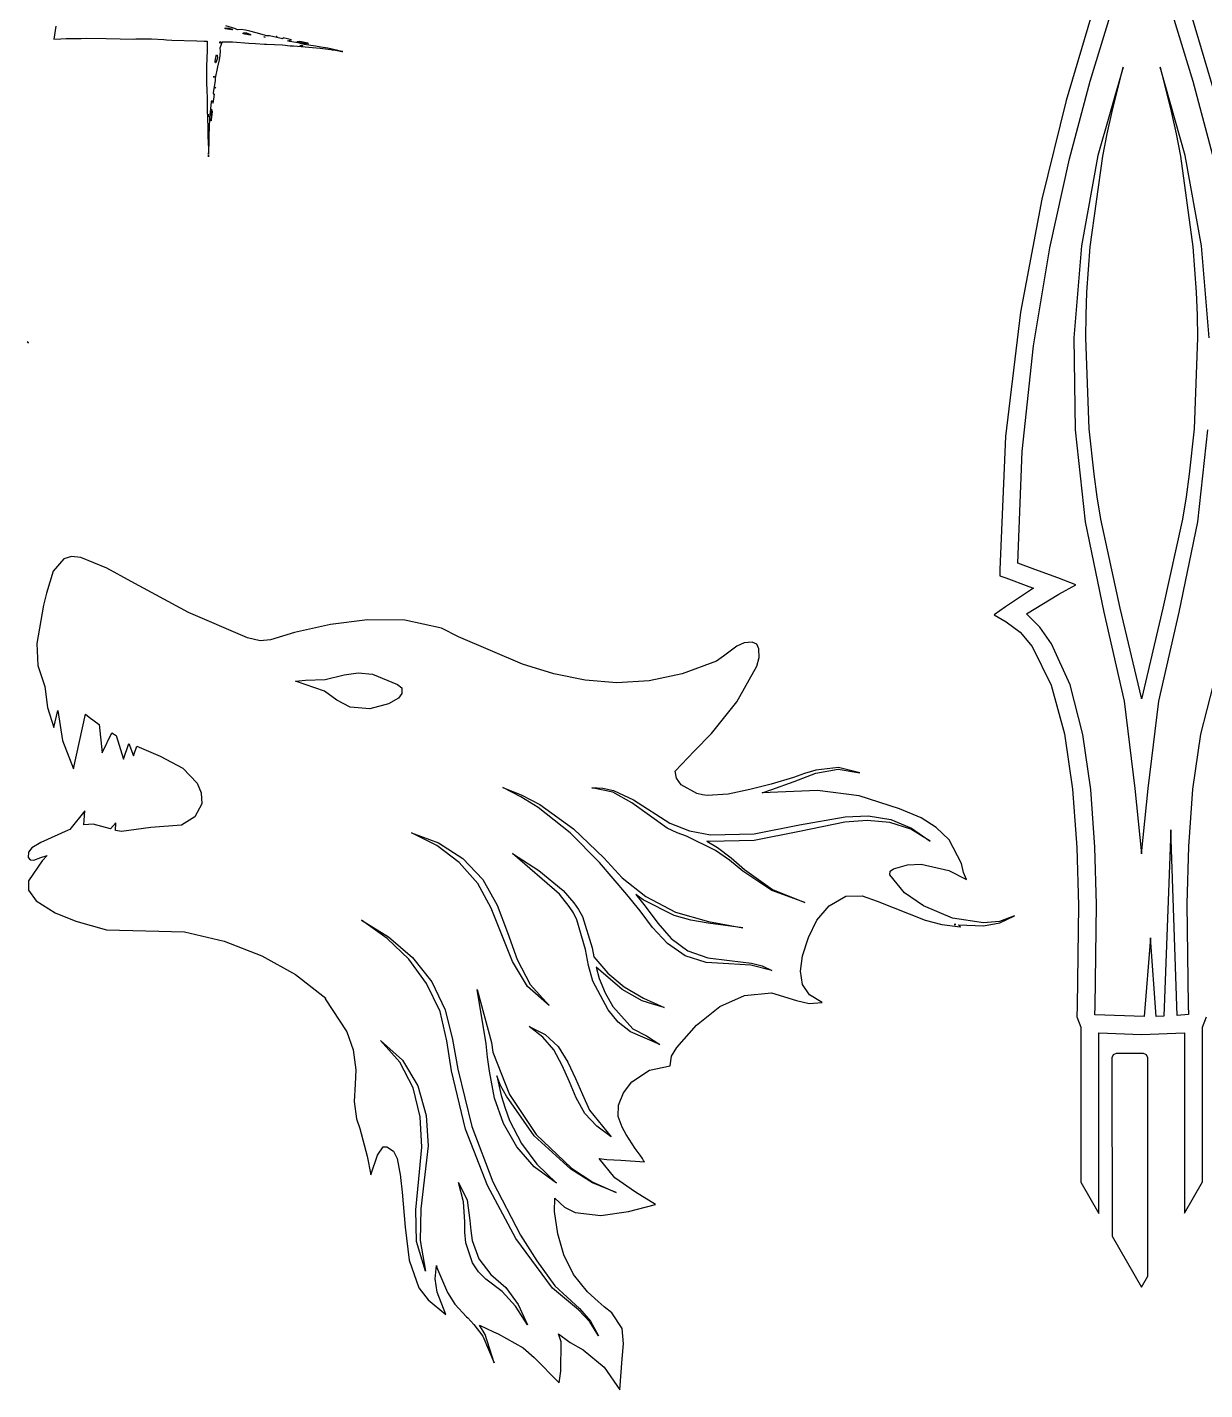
# Model space of a CAD drawing. Extents: x 0 to 238, y 0 to 238.
# Drawn here: x 63.5 to 121.9, y 109.9 to 177.5 of the extents above; entities that cross this region are included whole.
import ezdxf

# ---------------------------------------------------------------- set-up
doc = ezdxf.new("R2010")
doc.units = 0

msp = doc.modelspace()

# ---------------------------------------------------------------- linework, layer by layer
at = {"layer": 'Layer 1'}
for p, q in [((116.241804, 177.883224), (115.03156, 173.831758)), ((116.222258, 174.789709), (117.221514, 178.027361)), ((120.316612, 178.027584), (121.315974, 174.790029)), ((122.507096, 173.831775), (121.296813, 177.883244)), ((64.919136, 177.295181), (64.85484, 176.862374)), ((64.952001, 177.512317), (64.919136, 177.295181)), ((65.206283, 176.880255), (65.468126, 176.896342)), ((65.468126, 176.896342), (65.533777, 176.900838)), ((65.533777, 176.900838), (65.595019, 176.901597)), ((65.595019, 176.901597), (65.716657, 176.90252)), ((65.716657, 176.90252), (65.992453, 176.903494)), ((65.992453, 176.903494), (66.12939, 176.903875)), ((66.12939, 176.903875), (66.201678, 176.905447)), ((66.201678, 176.905447), (66.473923, 176.909022)), ((66.473923, 176.909022), (67.448566, 176.900677)), ((67.448566, 176.900677), (68.146411, 176.882578)), ((73.348394, 177.383944), (73.3547, 177.427)), ((73.675913, 177.324607), (73.348394, 177.383944)), ((73.354625, 177.427502), (73.529981, 177.406053)), ((73.3547, 177.427), (73.354625, 177.427502)), ((73.716556, 177.432062), (73.378417, 177.529928)), ((73.529981, 177.406053), (73.6984, 177.360373)), ((73.703872, 177.330892), (73.675913, 177.324607)), ((73.6984, 177.360373), (73.703872, 177.330892)), ((73.85452, 177.382589), (73.716556, 177.432062)), ((73.960895, 177.334794), (73.85452, 177.382589)), ((74.142646, 177.34146), (73.960895, 177.334794)), ((74.361029, 177.313551), (74.142646, 177.34146)), ((74.22512, 177.154979), (74.261157, 177.177957)), ((74.2252, 177.155), (74.22512, 177.154979)), ((74.315996, 177.117361), (74.2252, 177.155)), ((74.261157, 177.177957), (74.409688, 177.18343)), ((74.526359, 177.076611), (74.315996, 177.117361)), ((74.573124, 177.267761), (74.361029, 177.313551)), ((74.409688, 177.18343), (74.608508, 177.096076)), ((74.561744, 177.071735), (74.526359, 177.076611)), ((74.611435, 177.082247), (74.561744, 177.071735)), ((74.889913, 177.182739), (74.573124, 177.267761)), ((74.608508, 177.096076), (74.611435, 177.082247)), ((75.416034, 177.04044), (74.889913, 177.182739)), ((75.266848, 176.969655), (75.2761, 176.976)), ((75.327594, 176.958329), (75.266848, 176.969655)), ((75.27606, 176.976101), (75.33632, 176.965698)), ((75.2761, 176.976), (75.27606, 176.976101)), ((75.33632, 176.965698), (75.327594, 176.958329)), ((75.542512, 177.027435), (75.416034, 177.04044)), ((75.904386, 176.943982), (75.542512, 177.027435)), ((75.908958, 176.999128), (75.882567, 177.001668)), ((75.882567, 177.001668), (75.912587, 176.98925)), ((76.114963, 176.89413), (75.904386, 176.943982)), ((75.9321, 176.991), (75.908958, 176.999128)), ((75.912587, 176.98925), (75.9321, 176.991)), ((75.9321, 176.991), (75.9321, 176.991)), ((76.200855, 176.890498), (76.114963, 176.89413)), ((76.214023, 176.932007), (76.200855, 176.890498)), ((76.442592, 176.876692), (76.214023, 176.932007)), ((64.85484, 176.862374), (65.206283, 176.880255)), ((68.146411, 176.882578), (68.809252, 176.870657)), ((68.809252, 176.870657), (68.910259, 176.877755)), ((68.910259, 176.877755), (69.284976, 176.887509)), ((69.284976, 176.887509), (69.694647, 176.889202)), ((69.694647, 176.889202), (70.309529, 176.844769)), ((70.309529, 176.844769), (70.434436, 176.829052)), ((70.434436, 176.829052), (70.704297, 176.821034)), ((70.704297, 176.821034), (71.943057, 176.782452)), ((71.943057, 176.782452), (72.310132, 176.774809)), ((72.310132, 176.774809), (72.455578, 176.768199)), ((72.454818, 176.30277), (72.42729, 175.536103)), ((72.455578, 176.768199), (72.454818, 176.30277)), ((73.078804, 176.690804), (73.086173, 176.739193)), ((73.086608, 176.669019), (73.078804, 176.690804)), ((73.086173, 176.739193), (73.129579, 176.739899)), ((73.117765, 176.691941), (73.086608, 176.669019)), ((73.097613, 176.057842), (73.116689, 176.274272)), ((73.101406, 176.436406), (73.147691, 176.562613)), ((73.116689, 176.274272), (73.101406, 176.436406)), ((73.129579, 176.739899), (73.117765, 176.691941)), ((73.147691, 176.562613), (73.194779, 176.718893)), ((73.194779, 176.718893), (73.197813, 176.740677)), ((73.197813, 176.740677), (73.715264, 176.736396)), ((73.715264, 176.736396), (74.51179, 176.674728)), ((74.51179, 176.674728), (74.843641, 176.650939)), ((74.843641, 176.650939), (75.300129, 176.623194)), ((75.300129, 176.623194), (75.399296, 176.61718)), ((75.399296, 176.61718), (75.797206, 176.5994)), ((75.797206, 176.5994), (76.190293, 176.579675)), ((76.190293, 176.579675), (76.576714, 176.541093)), ((76.637238, 176.826405), (76.442592, 176.876692)), ((76.458143, 176.778284), (76.637238, 176.826405)), ((76.545607, 176.758017), (76.458143, 176.778284)), ((76.852532, 176.699439), (76.545607, 176.758017)), ((76.576714, 176.541093), (76.738955, 176.53058)), ((76.738955, 176.53058), (77.318235, 176.488582)), ((77.0345, 176.671152), (76.852532, 176.699439)), ((77.055313, 176.753814), (76.90678, 176.731704)), ((76.90678, 176.731704), (77.284802, 176.673451)), ((77.136808, 176.6433), (77.0345, 176.671152)), ((77.170616, 176.533215), (77.054707, 176.552073)), ((77.054707, 176.552073), (77.1621, 176.545)), ((77.446989, 176.662992), (77.055313, 176.753814)), ((77.269895, 176.6103), (77.136808, 176.6433)), ((77.162, 176.5453), (77.195652, 176.53365)), ((77.1621, 176.545), (77.162, 176.5453)), ((77.195652, 176.53365), (77.170616, 176.533215)), ((77.816559, 176.525004), (77.269895, 176.6103)), ((77.284802, 176.673451), (77.4387, 176.645)), ((77.318235, 176.488582), (77.67106, 176.455529)), ((77.4387, 176.645), (77.477283, 176.645813)), ((77.4387, 176.645), (77.4387, 176.645)), ((77.477283, 176.645813), (77.446989, 176.662992)), ((77.67106, 176.455529), (78.051955, 176.417711)), ((78.090213, 176.477102), (77.816559, 176.525004)), ((78.051955, 176.417711), (78.591676, 176.349162)), ((78.4309, 176.414406), (78.090213, 176.477102)), ((78.924292, 176.308355), (78.4309, 176.414406)), ((78.591676, 176.349162), (78.644618, 176.342767)), ((78.644618, 176.342767), (78.724874, 176.338054)), ((78.724874, 176.338054), (78.973709, 176.292751)), ((79.051038, 176.280178), (78.924292, 176.308355)), ((78.973709, 176.292751), (79.051038, 176.280178)), ((79.139631, 176.262485), (79.070919, 176.276032)), ((79.070919, 176.276032), (79.132587, 176.263298)), ((79.132587, 176.263298), (79.1858, 176.253)), ((79.1858, 176.253), (79.139631, 176.262485)), ((79.1858, 176.253), (79.1858, 176.253)), ((72.852185, 175.729098), (72.855383, 175.764266)), ((72.866167, 175.690081), (72.852185, 175.729098)), ((72.855383, 175.764266), (72.887353, 175.980696)), ((72.880633, 175.701088), (72.866167, 175.690081)), ((72.962297, 175.935022), (72.880633, 175.701088)), ((72.887353, 175.980696), (72.922738, 176.086312)), ((72.922738, 176.086312), (72.948911, 176.067237)), ((72.948911, 176.067237), (72.9624, 175.935)), ((72.9624, 175.935), (72.962297, 175.935022)), ((72.988692, 175.496502), (73.060278, 175.83658)), ((73.060278, 175.83658), (73.097613, 176.057842)), ((72.42729, 175.536103), (72.422738, 175.220237)), ((72.422738, 175.220237), (72.424959, 174.789109)), ((72.78071, 174.963685), (72.788403, 175.025731)), ((72.789055, 174.960109), (72.78071, 174.963685)), ((72.788403, 175.025731), (72.795828, 175.021179)), ((72.795828, 175.021179), (72.789055, 174.960109)), ((72.86872, 174.809334), (72.873325, 174.932126)), ((72.873325, 174.932126), (72.988692, 175.496502)), ((117.852716, 175.487347), (116.610832, 171.106255)), ((117.307683, 173.282507), (117.852716, 175.487347)), ((120.929294, 171.10618), (119.688091, 175.48736)), ((119.688091, 175.48736), (120.233502, 173.28263)), ((72.424959, 174.789109), (72.425936, 174.695524)), ((72.425936, 174.695524), (72.438289, 174.324004)), ((72.438289, 174.324004), (72.451025, 173.956006)), ((72.773834, 174.209841), (72.808787, 174.43066)), ((72.777249, 174.129639), (72.773834, 174.209841)), ((72.808787, 174.43066), (72.86872, 174.809334)), ((72.8673, 174.484), (72.85668, 174.449425)), ((72.85668, 174.449425), (72.860038, 174.432681)), ((72.860038, 174.432681), (72.866705, 174.45853)), ((72.866705, 174.45853), (72.8673, 174.484)), ((115.194861, 170.930135), (116.222258, 174.789709)), ((121.315974, 174.790029), (122.34347, 170.930514)), ((72.451025, 173.956006), (72.446092, 173.583191)), ((72.446092, 173.583191), (72.450808, 173.430227)), ((72.637814, 173.426099), (72.669623, 173.738716)), ((72.669623, 173.738716), (72.682735, 173.82997)), ((72.682735, 173.82997), (72.74934, 173.695742)), ((72.74934, 173.695742), (72.783968, 173.901987)), ((72.821738, 174.142158), (72.777249, 174.129639)), ((72.783968, 173.901987), (72.821738, 174.142158)), ((115.03156, 173.831758), (113.824414, 168.941335)), ((72.450808, 173.430227), (72.466793, 172.881565)), ((72.466793, 172.881565), (72.479313, 172.534593)), ((72.497356, 173.040956), (72.504889, 173.156811)), ((72.50039, 173.018519), (72.497356, 173.040956)), ((72.5005, 173.018), (72.50039, 173.018519)), ((72.508953, 173.055804), (72.5005, 173.018)), ((72.504889, 173.156811), (72.508953, 173.055804)), ((72.56753, 172.443597), (72.587799, 172.996001)), ((72.587799, 172.996001), (72.608119, 173.135755)), ((72.608119, 173.135755), (72.626542, 173.244673)), ((72.626542, 173.244673), (72.637814, 173.426099)), ((72.655159, 173.018902), (72.6421, 172.863)), ((72.6421, 172.863), (72.647194, 172.828589)), ((72.6421, 172.863), (72.6421, 172.863)), ((72.647194, 172.828589), (72.661607, 172.865927)), ((72.676997, 173.395406), (72.655159, 173.018902)), ((72.661607, 172.865927), (72.714713, 173.273698)), ((72.714713, 173.273698), (72.676997, 173.395406)), ((117.059009, 172.175917), (117.307683, 173.282507)), ((120.233502, 173.28263), (120.48223, 172.17604)), ((72.479313, 172.534593), (72.493347, 172.159063)), ((72.557451, 172.160678), (72.56753, 172.443597)), ((116.843109, 171.062837), (117.059009, 172.175917)), ((120.48223, 172.17604), (120.698282, 171.06296)), ((72.493347, 172.159063), (72.509434, 171.627075)), ((72.509434, 171.627075), (72.512578, 171.576518)), ((72.512578, 171.576518), (72.522385, 171.503036)), ((72.522385, 171.503036), (72.522874, 171.255666)), ((72.529322, 171.309042), (72.546445, 171.810615)), ((72.546445, 171.810615), (72.557451, 172.160678)), ((72.522874, 171.255666), (72.52477, 171.179748)), ((72.523364, 171.097267), (72.5232, 171.044)), ((72.5232, 171.044), (72.523852, 171.090547)), ((72.5232, 171.044), (72.5232, 171.044)), ((72.524447, 171.159748), (72.523364, 171.097267)), ((72.523852, 171.090547), (72.524447, 171.159748)), ((72.52477, 171.179748), (72.529322, 171.309042)), ((114.230975, 166.529862), (115.194861, 170.930135)), ((116.610832, 171.106255), (115.797856, 166.625707)), ((116.23034, 166.577077), (116.843109, 171.062837)), ((120.698282, 171.06296), (121.3117, 166.57719)), ((121.741641, 166.62562), (120.929294, 171.10618)), ((113.824414, 168.941335), (112.773086, 163.347222)), ((113.422251, 161.670113), (114.230975, 166.529862)), ((115.797856, 166.625707), (115.421502, 162.072517)), ((116.061433, 164.322437), (116.23034, 166.577077)), ((121.3117, 166.57719), (121.4805, 164.32249)), ((122.118012, 162.072515), (121.741641, 166.62562)), ((116.022145, 163.193087), (116.061433, 164.322437)), ((121.4805, 164.32249), (121.519842, 163.19314)), ((112.773086, 163.347222), (112.030295, 157.184688)), ((116.003722, 162.063787), (116.022145, 163.193087)), ((121.519842, 163.19314), (121.538429, 162.06379)), ((115.421502, 162.072517), (115.480308, 157.504177)), ((116.171328, 157.553907), (116.003722, 162.063787)), ((121.538429, 162.06379), (121.370767, 157.55386)), ((63.574617, 161.839266), (63.535738, 161.869072)), ((63.535738, 161.869072), (63.570663, 161.842086)), ((63.570663, 161.842086), (63.6009, 161.819)), ((63.6009, 161.819), (63.574617, 161.839266)), ((63.6009, 161.819), (63.6009, 161.819)), ((112.860339, 156.432112), (113.422251, 161.670113)), ((115.480308, 157.504177), (115.98, 152.955)), ((116.416046, 155.312107), (116.171328, 157.553907)), ((121.370767, 157.55386), (121.126213, 155.31195)), ((121.559792, 152.95515), (122.059141, 157.50426)), ((112.030295, 157.184688), (111.748761, 150.589)), ((112.636891, 150.897082), (112.860339, 156.432112)), ((116.567396, 154.195277), (116.416046, 155.312107)), ((121.126213, 155.31195), (120.974321, 154.19512)), ((116.747304, 153.082777), (116.567396, 154.195277)), ((120.974321, 154.19512), (120.794467, 153.08262)), ((115.98, 152.955), (116.902677, 148.47455)), ((115.98, 152.955), (115.98, 152.955)), ((117.718263, 148.678247), (116.747304, 153.082777)), ((120.794467, 153.08262), (119.823671, 148.67798)), ((120.636951, 148.47481), (121.559792, 152.95515)), ((65.721562, 151.235488), (65.352671, 151.117283)), ((66.187199, 151.186424), (65.721562, 151.235488)), ((65.352671, 151.117283), (64.828459, 150.512636)), ((67.474321, 150.649618), (66.187199, 151.186424)), ((68.688729, 149.986414), (67.474321, 150.649618)), ((111.748761, 150.589), (111.749, 150.281)), ((113.479422, 150.588639), (112.636891, 150.897082)), ((114.615012, 150.171165), (113.479422, 150.588639)), ((64.828459, 150.512636), (64.486527, 149.410596)), ((71.532175, 148.451703), (68.688729, 149.986414)), ((111.749, 150.281), (112.036635, 150.172838)), ((112.036635, 150.172838), (113.176775, 149.753631)), ((115.5204, 149.830642), (114.615012, 150.171165)), ((64.486527, 149.410596), (64.335284, 148.823673)), ((113.417375, 149.666063), (112.024715, 148.744416)), ((113.065211, 148.388349), (114.671801, 149.36635)), ((113.176775, 149.753631), (113.417375, 149.666063)), ((114.671801, 149.36635), (115.5204, 149.830642)), ((64.335284, 148.823673), (64.006495, 146.917193)), ((112.024715, 148.744416), (111.458764, 148.33713)), ((118.760153, 144.230037), (117.718263, 148.678247)), ((119.823671, 148.67798), (118.781071, 144.22993)), ((74.451949, 147.194864), (71.532175, 148.451703)), ((80.402099, 148.096144), (78.57309, 147.856861)), ((82.244285, 148.07269), (80.402099, 148.096144)), ((84.074669, 147.67921), (82.244285, 148.07269)), ((111.458764, 148.33713), (112.067198, 147.996824)), ((112.067198, 147.996824), (112.75605, 147.480688)), ((113.732725, 147.725826), (113.065211, 148.388349)), ((116.902677, 148.47455), (117.907507, 144.07028)), ((119.632831, 144.07033), (120.636951, 148.47481)), ((75.089475, 147.056237), (74.451949, 147.194864)), ((76.782239, 147.462128), (75.600552, 147.10387)), ((78.57309, 147.856861), (76.782239, 147.462128)), ((84.907224, 147.258595), (84.074669, 147.67921)), ((88.078985, 145.894993), (84.907224, 147.258595)), ((112.75605, 147.480688), (113.352544, 146.771627)), ((114.310964, 146.905753), (113.732725, 147.725826)), ((64.006495, 146.917193), (64.054815, 145.826974)), ((75.600552, 147.10387), (75.089475, 147.056237)), ((98.702179, 146.782446), (98.046089, 146.301127)), ((99.064345, 146.946049), (98.702179, 146.782446)), ((99.473649, 146.984951), (99.064345, 146.946049)), ((99.693947, 146.882863), (99.473649, 146.984951)), ((99.794772, 146.661985), (99.693947, 146.882863)), ((99.82386, 146.219827), (99.794772, 146.661985)), ((113.352544, 146.771627), (114.293999, 144.863102)), ((115.224161, 144.864788), (114.310964, 146.905753)), ((89.635216, 145.412525), (88.078985, 145.894993)), ((97.695324, 146.040585), (95.998154, 145.42233)), ((98.046089, 146.301127), (97.695324, 146.040585)), ((99.702485, 145.793661), (99.82386, 146.219827)), ((64.054815, 145.826974), (64.414808, 144.796773)), ((78.299045, 145.143364), (79.246244, 145.362544)), ((79.246244, 145.362544), (79.943795, 145.465574)), ((79.943795, 145.465574), (80.646434, 145.406492)), ((80.646434, 145.406492), (81.896524, 144.896085)), ((91.190862, 145.097847), (89.635216, 145.412525)), ((95.998154, 145.42233), (94.357945, 145.076573)), ((98.7044, 144.038783), (99.702485, 145.793661)), ((64.414808, 144.796773), (64.539506, 143.755518)), ((76.82649, 145.059031), (77.327414, 145.109317)), ((78.26559, 144.55117), (76.82649, 145.059031)), ((77.327414, 145.109317), (78.299045, 145.143364)), ((78.2656, 144.551), (78.26559, 144.55117)), ((78.878078, 144.119835), (78.2656, 144.551)), ((81.896524, 144.896085), (82.099461, 144.728098)), ((82.099461, 144.728098), (82.107157, 144.440632)), ((92.76031, 144.977138), (91.190862, 145.097847)), ((94.357945, 145.076573), (92.76031, 144.977138)), ((114.293999, 144.863102), (114.942651, 142.447986)), ((115.853892, 142.409113), (115.224161, 144.864788)), ((122.320935, 144.872542), (121.693591, 142.422829)), ((79.547426, 143.768681), (78.878078, 144.119835)), ((81.445886, 143.926048), (80.509996, 143.686431)), ((81.941683, 144.209292), (81.445886, 143.926048)), ((82.107157, 144.440632), (81.941683, 144.209292)), ((97.452555, 142.454911), (98.7044, 144.038783)), ((117.907507, 144.07028), (118.441426, 139.736639)), ((118.770612, 144.172055), (118.760153, 144.230037)), ((118.781071, 144.22993), (118.770612, 144.172055)), ((119.100106, 139.736683), (119.632831, 144.07033)), ((64.539506, 143.755518), (64.853497, 142.754933)), ((64.853497, 142.754933), (65.053643, 143.598114)), ((65.053643, 143.598114), (65.290962, 142.112875)), ((65.829006, 140.708324), (66.415441, 143.413824)), ((66.415441, 143.413824), (66.601851, 143.268164)), ((66.601851, 143.268164), (67.093019, 142.907484)), ((80.509996, 143.686431), (79.547426, 143.768681)), ((67.093019, 142.907484), (67.255263, 141.503394)), ((67.255263, 141.503394), (67.72768, 142.497275)), ((67.72768, 142.497275), (67.946171, 142.367981)), ((65.290962, 142.112875), (65.829006, 140.708324)), ((67.946171, 142.367981), (68.304144, 141.190611)), ((68.304144, 141.190611), (68.575523, 141.97218)), ((68.575523, 141.97218), (68.804851, 141.349384)), ((68.804851, 141.349384), (68.961131, 141.829283)), ((68.961131, 141.829283), (70.120612, 141.341872)), ((96.588673, 141.587925), (97.452555, 142.454911)), ((114.942651, 142.447986), (115.349587, 139.703015)), ((116.249247, 139.682387), (115.853892, 142.409113)), ((121.693591, 142.422829), (121.300025, 139.702813)), ((70.120612, 141.341872), (71.242381, 140.746153)), ((95.655365, 140.600873), (96.588673, 141.587925)), ((71.242381, 140.746153), (71.962715, 139.995809)), ((95.715244, 140.241384), (95.655365, 140.600873)), ((102.066956, 140.475819), (101.519321, 140.288596)), ((101.544914, 140.079977), (102.628314, 140.499562)), ((102.617354, 140.641799), (102.066956, 140.475819)), ((103.740804, 140.774994), (102.617354, 140.641799)), ((102.628314, 140.499562), (103.730674, 140.702068)), ((103.730674, 140.702068), (104.803994, 140.517608)), ((104.803994, 140.517608), (103.740804, 140.774994)), ((71.962715, 139.995809), (72.162368, 139.518806)), ((87.558433, 139.556604), (87.10655, 139.781055)), ((87.10655, 139.781055), (88.0487, 139.41)), ((91.51874, 139.766627), (91.7935, 139.774)), ((92.56567, 139.547324), (91.51874, 139.766627)), ((91.7935, 139.774), (91.793476, 139.77368)), ((91.793476, 139.77368), (92.066642, 139.75439)), ((95.955898, 139.91717), (95.715244, 140.241384)), ((96.719856, 139.492708), (95.955898, 139.91717)), ((100.416901, 139.958097), (99.351331, 139.682437)), ((101.519321, 140.288596), (100.416901, 139.958097)), ((100.443524, 139.678818), (101.544914, 140.079977)), ((72.162368, 139.518806), (72.188522, 138.980083)), ((88.008202, 139.330634), (87.558433, 139.556604)), ((88.863574, 138.802563), (88.008202, 139.330634)), ((88.0487, 139.41), (88.048696, 139.409585)), ((88.048696, 139.409585), (88.950725, 138.943072)), ((92.066642, 139.75439), (92.598886, 139.633495)), ((93.496094, 139.023427), (92.56567, 139.547324)), ((92.598886, 139.633495), (93.581603, 139.168173)), ((93.581603, 139.168173), (95.383983, 138.014813)), ((97.010742, 139.417072), (96.719856, 139.492708)), ((97.244241, 139.38846), (97.010742, 139.417072)), ((98.273671, 139.449209), (97.244241, 139.38846)), ((99.351331, 139.682437), (98.273671, 139.449209)), ((99.968395, 139.524217), (100.443524, 139.678818)), ((102.705865, 139.634436), (99.968395, 139.524217)), ((104.779545, 139.366126), (102.705865, 139.634436)), ((106.772475, 138.73338), (104.779545, 139.366126)), ((115.349587, 139.703015), (115.565892, 136.804927)), ((116.459316, 136.828268), (116.249247, 139.682387)), ((118.441426, 139.736639), (118.771281, 136.50528)), ((118.771281, 136.50528), (119.100106, 139.736683)), ((121.300025, 139.702813), (121.091248, 136.855769)), ((66.394568, 138.630383), (65.645757, 137.712529)), ((66.333608, 137.942453), (66.394568, 138.630383)), ((72.188522, 138.980083), (71.834825, 138.329625)), ((90.446655, 137.538333), (88.863574, 138.802563)), ((88.950725, 138.943072), (90.613455, 137.744472)), ((95.255074, 137.775727), (93.496094, 139.023427)), ((107.839835, 138.274769), (106.772475, 138.73338)), ((66.798874, 137.97124), (66.333608, 137.942453)), ((67.662538, 137.731399), (66.798874, 137.97124)), ((67.919177, 138.037999), (67.662538, 137.731399)), ((67.90238, 137.657214), (67.919177, 138.037999)), ((69.654432, 137.802392), (68.202382, 137.597499)), ((71.188192, 137.922853), (69.654432, 137.802392)), ((71.834825, 138.329625), (71.188192, 137.922853)), ((90.613455, 137.744472), (92.120555, 136.302182)), ((95.499357, 137.654724), (95.255074, 137.775727)), ((95.383983, 138.014813), (96.364751, 137.639827)), ((99.57502, 137.496335), (101.81877, 137.933823)), ((104.061727, 138.069548), (101.811566, 137.613116)), ((101.81877, 137.933823), (104.079921, 138.33014)), ((105.173983, 138.155292), (104.061727, 138.069548)), ((104.079921, 138.33014), (105.215054, 138.3746)), ((106.285266, 138.057737), (105.173983, 138.155292)), ((105.215054, 138.3746), (106.33841, 138.205559)), ((107.332417, 137.713257), (106.285266, 138.057737)), ((106.33841, 138.205559), (107.371631, 137.773337)), ((107.371631, 137.773337), (108.28548, 137.125849)), ((108.596035, 137.805801), (107.839835, 138.274769)), ((109.240785, 137.192559), (108.596035, 137.805801)), ((64.205492, 137.067138), (63.760919, 136.788959)), ((65.567562, 137.675626), (64.205492, 137.067138)), ((65.645757, 137.712529), (65.567562, 137.675626)), ((68.202382, 137.597499), (67.90238, 137.657214)), ((83.831656, 136.909155), (82.585536, 137.53998)), ((82.585536, 137.53998), (83.924635, 137.044931)), ((91.897515, 136.068463), (90.446655, 137.538333)), ((95.749222, 137.54575), (95.499357, 137.654724)), ((96.210155, 137.377602), (95.749222, 137.54575)), ((97.651255, 136.662578), (96.210155, 137.377602)), ((96.364751, 137.639827), (97.40209, 137.437161)), ((97.337997, 137.111325), (97.221543, 137.126443)), ((97.221543, 137.126443), (97.748911, 136.813394)), ((99.562506, 137.159825), (97.337997, 137.111325)), ((97.40209, 137.437161), (99.57502, 137.496335)), ((101.811566, 137.613116), (99.562506, 137.159825)), ((108.28548, 137.125849), (107.332417, 137.713257)), ((109.838382, 136.018229), (109.240785, 137.192559)), ((120.225101, 137.695156), (119.878995, 128.453766)), ((120.532407, 128.493376), (120.225101, 137.695156)), ((63.603395, 136.581251), (63.575519, 136.319927)), ((63.760919, 136.788959), (63.603395, 136.581251)), ((64.211562, 136.323283), (64.525506, 136.42429)), ((64.525506, 136.42429), (64.275802, 136.155838)), ((84.948396, 136.07032), (83.831656, 136.909155)), ((83.924635, 137.044931), (85.1224, 136.268)), ((89.918324, 134.496868), (87.590474, 136.507168)), ((87.590474, 136.507168), (88.90125, 135.667986)), ((98.344392, 136.179978), (97.651255, 136.662578)), ((97.748911, 136.813394), (98.436026, 136.297676)), ((115.565892, 136.804927), (115.642655, 133.930458)), ((116.53319, 133.990416), (116.459316, 136.828268)), ((121.091248, 136.855769), (121.018267, 134.024977)), ((63.575519, 136.319927), (63.685233, 136.193659)), ((64.275802, 136.155838), (63.600109, 135.154731)), ((63.685233, 136.193659), (63.864102, 136.177405)), ((63.864102, 136.177405), (64.211562, 136.323283)), ((85.866303, 135.03607), (84.948396, 136.07032)), ((85.1224, 136.268), (86.117515, 135.22491)), ((85.1224, 136.268), (85.1224, 136.268)), ((93.248445, 134.486743), (91.897515, 136.068463)), ((92.120555, 136.302182), (93.018021, 135.310903)), ((99.007988, 135.631584), (98.344392, 136.179978)), ((98.436026, 136.297676), (99.081468, 135.728259)), ((99.081468, 135.728259), (100.469249, 134.730584)), ((106.313526, 135.638825), (106.47671, 135.753516)), ((106.47671, 135.753516), (107.17253, 135.956018)), ((107.17253, 135.956018), (107.850667, 135.985167)), ((107.850667, 135.985167), (109.21613, 135.670066)), ((109.946165, 135.569327), (109.838382, 136.018229)), ((63.600109, 135.154731), (63.603666, 134.700915)), ((86.534833, 133.81319), (85.866303, 135.03607)), ((86.117515, 135.22491), (86.831184, 133.96003)), ((88.90125, 135.667986), (90.105824, 134.682408)), ((93.018021, 135.310903), (94.195001, 134.384326)), ((100.435818, 134.675636), (99.007988, 135.631584)), ((106.288891, 135.458459), (106.313526, 135.638825)), ((107.017268, 134.567719), (106.288891, 135.458459)), ((109.21613, 135.670066), (110.096485, 135.229944)), ((110.096485, 135.229944), (109.946165, 135.569327)), ((63.603666, 134.700915), (63.978873, 134.169328)), ((90.396922, 133.892659), (89.918324, 134.496868)), ((90.105824, 134.682408), (90.627935, 134.07755)), ((93.913078, 133.681442), (93.248445, 134.486743)), ((94.072981, 134.216396), (93.694849, 134.484417)), ((93.694849, 134.484417), (93.83342, 134.317731)), ((94.195001, 134.384326), (95.674691, 133.600807)), ((102.082189, 134.089853), (100.435818, 134.675636)), ((100.469249, 134.730584), (102.082189, 134.089853)), ((103.288297, 133.920992), (104.116255, 134.398739)), ((104.116255, 134.398739), (104.919792, 134.419479)), ((104.919792, 134.419479), (105.664435, 134.153206)), ((107.966701, 133.917699), (107.017268, 134.567719)), ((63.978873, 134.169328), (64.917302, 133.582142)), ((87.582303, 131.15554), (86.534833, 133.81319)), ((86.831184, 133.96003), (87.343053, 132.59864)), ((90.607121, 133.569368), (90.396922, 133.892659)), ((90.627935, 134.07755), (90.8584, 133.744991)), ((90.8584, 133.744991), (91.060688, 133.386747)), ((93.83342, 134.317731), (94.170853, 133.902642)), ((94.533814, 132.84042), (93.913078, 133.681442)), ((95.603711, 133.441979), (94.072981, 134.216396)), ((94.170853, 133.902642), (94.793593, 133.059786)), ((102.679564, 133.20686), (103.288297, 133.920992)), ((105.664435, 134.153206), (108.048315, 133.209343)), ((109.391711, 133.317286), (107.966701, 133.917699)), ((115.642655, 133.930458), (115.581898, 128.959324)), ((116.468711, 128.938149), (116.53319, 133.990416)), ((121.018267, 134.024977), (121.083728, 128.98525)), ((64.917302, 133.582142), (65.950083, 133.164558)), ((65.950083, 133.164558), (67.469023, 132.729854)), ((81.376123, 132.305812), (80.105902, 133.208737)), ((80.105902, 133.208737), (81.448219, 132.393712)), ((90.785403, 133.230634), (90.607121, 133.569368)), ((91.215066, 131.756254), (90.785403, 133.230634)), ((91.060688, 133.386747), (91.540965, 131.838077)), ((94.793593, 133.059786), (95.460879, 132.295453)), ((96.428793, 133.211079), (95.603711, 133.441979)), ((95.674691, 133.600807), (97.310661, 133.148329)), ((97.283841, 133.056046), (96.428793, 133.211079)), ((99.013551, 132.836903), (97.283841, 133.056046)), ((97.310661, 133.148329), (99.013551, 132.836903)), ((102.25314, 132.350694), (102.679564, 133.20686)), ((108.048315, 133.209343), (108.873721, 132.998927)), ((110.935441, 133.072134), (109.391711, 133.317286)), ((111.729981, 133.152521), (110.935441, 133.072134)), ((110.936201, 132.927397), (111.738845, 133.083121)), ((112.477281, 133.434118), (111.729981, 133.152521)), ((111.738845, 133.083121), (112.477281, 133.434118)), ((67.469023, 132.729854), (69.407988, 132.679959)), ((69.407988, 132.679959), (71.334923, 132.634373)), ((71.334923, 132.634373), (73.301398, 132.174255)), ((81.448219, 132.393712), (82.638262, 131.369077)), ((87.343053, 132.59864), (87.817423, 131.2703)), ((95.265281, 132.05945), (94.533814, 132.84042)), ((101.972105, 131.446849), (102.25314, 132.350694)), ((108.873721, 132.998927), (109.776549, 132.883938)), ((109.5706, 132.9901), (109.478858, 133.001697)), ((109.478858, 133.001697), (109.571, 132.99)), ((109.571, 132.99), (109.5706, 132.9901)), ((109.803211, 132.888433), (109.689631, 132.975028)), ((109.689631, 132.975028), (110.936201, 132.927397)), ((109.776549, 132.883938), (109.803211, 132.888433)), ((119.208137, 132.333482), (118.898, 128.433)), ((119.501625, 128.445692), (119.208137, 132.333482)), ((73.301398, 132.174255), (75.166953, 131.447203)), ((82.447498, 131.272809), (81.376123, 132.305812)), ((91.358505, 130.970785), (91.215066, 131.756254)), ((91.540965, 131.838077), (91.625716, 131.389824)), ((96.142254, 131.44636), (95.265281, 132.05945)), ((95.460879, 132.295453), (96.286717, 131.689023)), ((96.286717, 131.689023), (97.269655, 131.341345)), ((75.166953, 131.447203), (76.840243, 130.516482)), ((83.32288, 130.076723), (82.447498, 131.272809)), ((82.638262, 131.369077), (83.582667, 130.153077)), ((88.3332, 129.928), (87.582303, 131.15554)), ((87.817423, 131.2703), (88.470564, 130.0233)), ((91.625716, 131.389824), (92.317122, 130.590235)), ((97.185504, 131.112774), (96.142254, 131.44636)), ((98.307754, 131.043305), (97.185504, 131.112774)), ((97.269655, 131.341345), (98.351645, 131.216168)), ((99.400744, 130.982831), (98.307754, 131.043305)), ((98.351645, 131.216168), (99.434505, 131.075224)), ((100.440143, 130.720229), (99.400744, 130.982831)), ((99.434505, 131.075224), (99.968211, 130.94766)), ((101.865332, 130.681561), (101.972105, 131.446849)), ((76.840243, 130.516482), (78.339173, 129.341903)), ((91.578023, 130.196588), (91.358505, 130.970785)), ((93.021407, 129.769947), (91.731937, 130.877297)), ((91.731937, 130.877297), (91.8896, 130.317)), ((91.8896, 130.317), (91.889607, 130.31678)), ((91.889607, 130.31678), (92.175726, 129.610751)), ((92.317122, 130.590235), (93.125346, 129.908944)), ((99.968211, 130.94766), (100.440143, 130.720229)), ((101.969117, 130.030705), (101.865332, 130.681561)), ((84.005122, 128.684547), (83.32288, 130.076723)), ((83.582667, 130.153077), (84.256291, 128.771797)), ((86.282026, 127.082115), (85.842987, 129.773625)), ((85.842987, 129.773625), (86.542565, 127.155055)), ((89.405921, 128.99035), (88.3332, 129.928)), ((88.470564, 130.0233), (89.405921, 128.99035)), ((92.331575, 128.771308), (91.578023, 130.196588)), ((94.010355, 129.215214), (93.021407, 129.769947)), ((93.125346, 129.908944), (94.081892, 129.34581)), ((102.316093, 129.510239), (101.969117, 130.030705)), ((78.339173, 129.341903), (78.3091, 129.316161)), ((78.3091, 129.316161), (79.376962, 127.682395)), ((92.175726, 129.610751), (92.557649, 128.9374)), ((94.553438, 129.043815), (94.010355, 129.215214)), ((94.081892, 129.34581), (95.106492, 128.892248)), ((95.106492, 128.892248), (94.553438, 129.043815)), ((97.86284, 128.92722), (99.0891, 129.481531)), ((99.0891, 129.481531), (100.42912, 129.605287)), ((100.42912, 129.605287), (101.67314, 129.229974)), ((101.67314, 129.229974), (102.299151, 129.090471)), ((102.299151, 129.090471), (102.93889, 129.136119)), ((102.93889, 129.136119), (102.316093, 129.510239)), ((115.581898, 128.959324), (115.568893, 128.427838)), ((121.083728, 128.98525), (121.094997, 128.529845)), ((84.334644, 127.238837), (84.005122, 128.684547)), ((84.256291, 128.771797), (84.614642, 127.305987)), ((92.826141, 128.164673), (92.331575, 128.771308)), ((92.557649, 128.9374), (93.550283, 127.81937)), ((96.707979, 128.006449), (97.86284, 128.92722)), ((115.568893, 128.427838), (115.76213, 127.904968)), ((116.45874, 128.528913), (116.468711, 128.938149)), ((118.898, 128.433), (116.45874, 128.528913)), ((119.878995, 128.453766), (119.501625, 128.445692)), ((121.094997, 128.529845), (120.532407, 128.493376)), ((121.788418, 127.902037), (121.98594, 128.428914)), ((79.376962, 127.682395), (79.683386, 126.789112)), ((89.087834, 127.409377), (88.416648, 127.936906)), ((88.416648, 127.936906), (89.202391, 127.538186)), ((93.438385, 127.677068), (92.826141, 128.164673)), ((94.896555, 127.046039), (93.438385, 127.677068)), ((93.550283, 127.81937), (94.238755, 127.472344)), ((95.72937, 126.90017), (96.707979, 128.006449)), ((115.76213, 127.904968), (115.767659, 120.222428)), ((116.656941, 118.682158), (116.650382, 127.623288)), ((116.650382, 127.623288), (118.769062, 127.541303)), ((118.769062, 127.541303), (120.900152, 127.624047)), ((120.900152, 127.624047), (120.894084, 118.700747)), ((121.78327, 120.240797), (121.788418, 127.902037)), ((82.005846, 126.177787), (81.042594, 127.24501)), ((81.042594, 127.24501), (82.141895, 126.267831)), ((84.570474, 125.745007), (84.334644, 127.238837)), ((84.614642, 127.305987), (84.877134, 125.826947)), ((86.352633, 126.418464), (86.282026, 127.082115)), ((86.542565, 127.155055), (86.621791, 126.673748)), ((89.635345, 126.783279), (89.087834, 127.409377)), ((89.202391, 127.538186), (89.855043, 126.947526)), ((89.855043, 126.947526), (90.335534, 126.180424)), ((94.238755, 127.472344), (94.896555, 127.046039)), ((79.683386, 126.789112), (79.8287, 125.799)), ((82.141895, 126.267831), (82.893685, 125.00365)), ((86.444702, 125.725764), (86.352633, 126.418464)), ((86.621791, 126.673748), (87.440912, 124.574738)), ((90.049026, 126.017424), (89.635345, 126.783279)), ((95.411605, 125.988982), (95.477088, 126.477148)), ((95.477088, 126.477148), (95.72937, 126.90017)), ((117.365788, 126.544071), (117.303041, 126.39312)), ((117.303041, 126.39312), (117.309705, 117.5511)), ((117.517087, 126.605975), (117.365788, 126.544071)), ((118.863957, 126.608303), (117.517087, 126.605975)), ((119.015482, 126.546881), (118.863957, 126.608303)), ((119.078708, 126.3961), (119.015482, 126.546881)), ((119.087, 115.572), (119.078708, 126.3961)), ((79.8287, 125.799), (79.792338, 125.087236)), ((79.8287, 125.799), (79.8287, 125.799)), ((82.663604, 124.89944), (82.005846, 126.177787)), ((85.264689, 122.847847), (84.570474, 125.745007)), ((84.877134, 125.826947), (85.579153, 122.982347)), ((86.696681, 124.391094), (86.444702, 125.725764)), ((90.409869, 125.20719), (90.049026, 126.017424)), ((90.335534, 126.180424), (90.717081, 125.367644)), ((93.502095, 125.195436), (94.376002, 125.786755)), ((94.376002, 125.786755), (95.411605, 125.988982)), ((79.792338, 125.087236), (79.733648, 124.221375)), ((82.893685, 125.00365), (83.304845, 123.540132)), ((87.00035, 125.013298), (86.808845, 125.498288)), ((86.808845, 125.498288), (87.021482, 124.516155)), ((87.28365, 124.48799), (87.00035, 125.013298)), ((90.748061, 124.407522), (90.409869, 125.20719)), ((90.717081, 125.367644), (91.05522, 124.570144)), ((93.094717, 124.663709), (93.502095, 125.195436)), ((83.006727, 123.46153), (82.663604, 124.89944)), ((87.137777, 123.137594), (86.696681, 124.391094)), ((87.021482, 124.516155), (87.219602, 123.893957)), ((88.67132, 122.52494), (87.28365, 124.48799)), ((87.440912, 124.574738), (88.765942, 122.598738)), ((91.17854, 123.63105), (90.748061, 124.407522)), ((91.05522, 124.570144), (91.410916, 123.800931)), ((92.836977, 124.045436), (93.094717, 124.663709)), ((79.733648, 124.221375), (79.856281, 123.362236)), ((87.219602, 123.893957), (87.440582, 123.286333)), ((91.1785, 123.631), (91.17854, 123.63105)), ((91.775501, 122.996718), (91.1785, 123.631)), ((91.410916, 123.800931), (92.474536, 122.477031)), ((92.819855, 123.475424), (92.836977, 124.045436)), ((79.856281, 123.362236), (80.024429, 122.881742)), ((80.024429, 122.881742), (80.392969, 121.509622)), ((83.091047, 121.96976), (83.006727, 123.46153)), ((83.304845, 123.540132), (83.401, 122.023)), ((85.579153, 122.982347), (86.613243, 120.241087)), ((87.801484, 121.986234), (87.137777, 123.137594)), ((87.440582, 123.286333), (88.034005, 122.146363)), ((92.474536, 122.477031), (91.775501, 122.996718)), ((93.016885, 122.954936), (92.819855, 123.475424)), ((93.221287, 122.583309), (93.016885, 122.954936)), ((86.342854, 120.069581), (85.264689, 122.847847)), ((90.47251, 120.87971), (88.67132, 122.52494)), ((88.765942, 122.598738), (90.514082, 120.924568)), ((93.675382, 121.902045), (93.221287, 122.583309)), ((80.563883, 120.586728), (80.896115, 121.563498)), ((80.896115, 121.563498), (81.17871, 121.980862)), ((81.17871, 121.980862), (81.35526, 121.9755)), ((81.35526, 121.9755), (81.689644, 121.758491)), ((81.689644, 121.758491), (81.877589, 121.40695)), ((82.952758, 120.3921), (83.091047, 121.96976)), ((83.401, 122.0232), (83.045965, 118.90045)), ((83.401, 122.023), (83.401, 122.0232)), ((88.670784, 120.990947), (87.801484, 121.986234)), ((88.034005, 122.146363), (88.802569, 121.113793)), ((93.912448, 121.570572), (93.675382, 121.902045)), ((94.024772, 121.40226), (93.912448, 121.570572)), ((80.392969, 121.509622), (80.563883, 120.586728)), ((81.877589, 121.40695), (82.039505, 120.502211)), ((89.772984, 120.179683), (88.670784, 120.990947)), ((88.802569, 121.113793), (89.772984, 120.179683)), ((91.548343, 120.198742), (90.47251, 120.87971)), ((90.514082, 120.924568), (91.56686, 120.222436)), ((92.660751, 120.444651), (91.881598, 121.409087)), ((91.881598, 121.409087), (92.267802, 121.357878)), ((92.267802, 121.357878), (92.954107, 121.31962)), ((92.954107, 121.31962), (94.135967, 121.232648)), ((94.085247, 121.310194), (94.024772, 121.40226)), ((94.135967, 121.232648), (94.085247, 121.310194)), ((82.039505, 120.502211), (82.043027, 120.464006)), ((82.043027, 120.464006), (82.119811, 119.741125)), ((82.794635, 118.86094), (82.952758, 120.3921)), ((85.160076, 119.25756), (84.907946, 120.220271)), ((84.907946, 120.220271), (85.335498, 119.337763)), ((86.613243, 120.241087), (87.980763, 117.603387)), ((92.7239, 119.70966), (91.548343, 120.198742)), ((91.56686, 120.222436), (92.7239, 119.71)), ((93.686638, 119.736707), (92.660751, 120.444651)), ((115.767659, 120.222428), (116.656941, 118.682158)), ((120.894084, 118.700747), (121.78327, 120.240797)), ((82.119811, 119.741125), (82.261732, 118.000305)), ((87.752069, 117.443687), (86.342854, 120.069581)), ((92.7239, 119.71), (92.7239, 119.70966)), ((94.682684, 119.12739), (93.686638, 119.736707)), ((82.832893, 117.29255), (82.794635, 118.86094)), ((83.045965, 118.90045), (83.010226, 117.34542)), ((85.221376, 118.264271), (85.160076, 119.25756)), ((85.335498, 119.337763), (85.482403, 118.326763)), ((89.678172, 118.780363), (89.687654, 119.442933)), ((89.687654, 119.442933), (90.167346, 118.995045)), ((90.167346, 118.995045), (90.702941, 118.720523)), ((93.33826, 118.77238), (94.682684, 119.12739)), ((85.231832, 117.746549), (85.221376, 118.264271)), ((85.482403, 118.326763), (85.524508, 117.826383)), ((89.829877, 117.676255), (89.678172, 118.780363)), ((90.702941, 118.720523), (91.962234, 118.572225)), ((91.962234, 118.572225), (93.33826, 118.77238)), ((82.261732, 118.000305), (82.471877, 116.364285)), ((85.283637, 117.227201), (85.231832, 117.746549)), ((85.524508, 117.826383), (85.595876, 117.343939)), ((87.980763, 117.603387), (88.801239, 116.323877)), ((90.129221, 116.624991), (89.829877, 117.676255)), ((117.309705, 117.5511), (118.769665, 115.02237)), ((83.279193, 115.81341), (82.832893, 117.29255)), ((83.010226, 117.34542), (83.279193, 115.81341)), ((85.611697, 116.235812), (85.283637, 117.227201)), ((85.595876, 117.343939), (85.918354, 116.427818)), ((89.573249, 114.970337), (87.752069, 117.443687)), ((82.471877, 116.364285), (82.947331, 114.996665)), ((85.906704, 115.793522), (85.611697, 116.235812)), ((85.918354, 116.427818), (86.51333, 115.658632)), ((88.801239, 116.323877), (89.6948, 115.09)), ((90.609552, 115.654483), (90.129221, 116.624991)), ((83.749745, 115.435511), (83.820643, 116.103546)), ((83.820643, 116.103546), (83.846003, 116.039821)), ((83.846003, 116.039821), (83.826603, 116.028331)), ((83.826603, 116.028331), (84.373696, 114.764591)), ((86.272263, 115.419674), (85.906704, 115.793522)), ((86.51333, 115.658632), (87.262184, 115.014298)), ((91.304222, 114.792643), (90.609552, 115.654483)), ((118.769665, 115.02237), (119.087, 115.572)), ((82.947331, 114.996665), (83.408914, 114.406059)), ((83.860202, 114.772866), (83.749745, 115.435511)), ((87.08217, 114.804357), (86.272263, 115.419674)), ((87.7371, 114.07855), (87.08217, 114.804357)), ((87.262184, 115.014298), (87.869478, 114.170454)), ((90.857309, 113.907257), (89.573249, 114.970337)), ((89.69479, 115.0901), (90.91778, 113.97164)), ((89.6948, 115.09), (89.69479, 115.0901)), ((91.832824, 114.308248), (91.304222, 114.792643)), ((83.408914, 114.406059), (84.283416, 113.670766)), ((84.283416, 113.670766), (83.860202, 114.772866)), ((84.373696, 114.764591), (84.738172, 114.180434)), ((84.738172, 114.180434), (85.304662, 113.552546)), ((87.869478, 114.170454), (88.325154, 113.157444)), ((92.130376, 114.045161), (91.832824, 114.308248)), ((85.304662, 113.552546), (85.370341, 113.503019)), ((85.370341, 113.503019), (85.677647, 113.168888)), ((88.325154, 113.157444), (87.7371, 114.079)), ((87.7371, 114.079), (87.7371, 114.07855)), ((91.417394, 113.306495), (90.857309, 113.907257)), ((90.91778, 113.97164), (91.463682, 113.343752)), ((92.505201, 113.755412), (92.130376, 114.045161)), ((93.033326, 112.982623), (92.505201, 113.755412)), ((85.677647, 113.168888), (86.11105, 112.601204)), ((86.233246, 112.678314), (85.956341, 113.148132)), ((85.956341, 113.148132), (86.654781, 112.819205)), ((86.654781, 112.819205), (86.884436, 112.714947)), ((91.858609, 112.613717), (91.417394, 113.306495)), ((91.463682, 113.343752), (91.858609, 112.613717)), ((93.099295, 112.22188), (93.033326, 112.982623)), ((86.11105, 112.601204), (86.686808, 111.278614)), ((86.686808, 111.278614), (86.233246, 112.678314)), ((86.884436, 112.714947), (88.113716, 112.012214)), ((90.005466, 112.31789), (89.875195, 112.716831)), ((89.875195, 112.716831), (90.450899, 112.278002)), ((89.99024, 110.86021), (90.005466, 112.31789)), ((90.450899, 112.278002), (91.086425, 111.918953)), ((93.017136, 111.466952), (93.099295, 112.22188)), ((88.113716, 112.012214), (88.658969, 111.547815)), ((88.658969, 111.547815), (89.898769, 110.280495)), ((91.086425, 111.918953), (92.134444, 111.054278)), ((92.915845, 109.942783), (93.017136, 111.466952)), ((89.898769, 110.280495), (89.99024, 110.86021)), ((92.134444, 111.054278), (92.915845, 109.942783))]:
    msp.add_line(p, q, dxfattribs=at)

doc.saveas('drawing.dxf')
